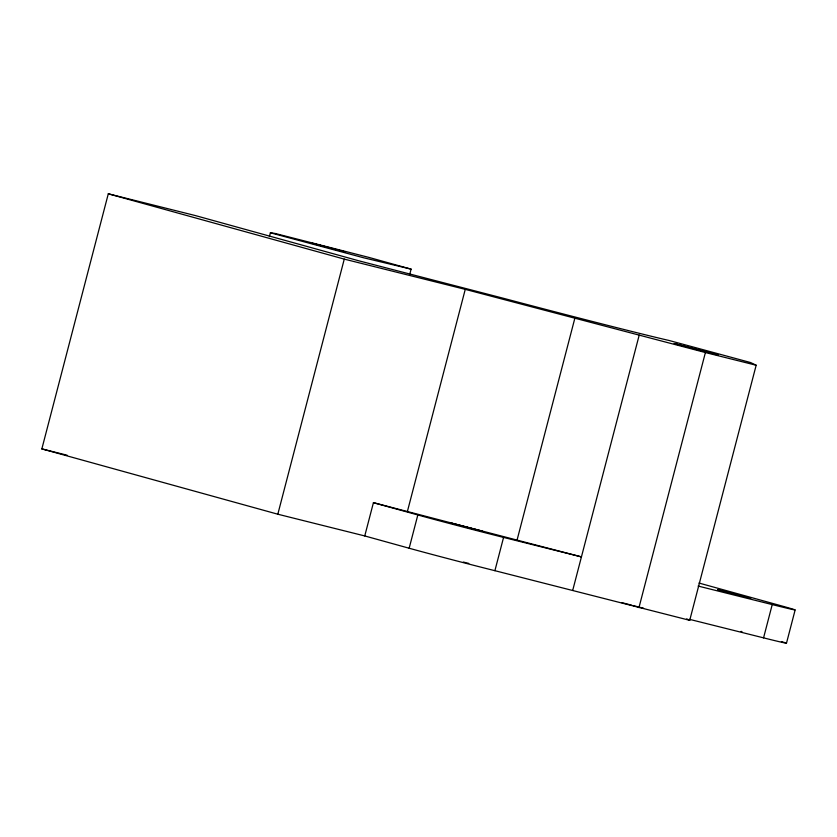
<?xml version="1.0" encoding="UTF-8"?>
<svg xmlns="http://www.w3.org/2000/svg" width="837" height="837" viewBox="0 0 837 837"><rect width="100%" height="100%" fill="white"/><g stroke="black" fill="none" stroke-linecap="round" stroke-linejoin="round"><path stroke-width="1.26" d="M41.85 448.894L108.297 193.797L195.241 215.538L358.592 260.746L503.801 298.38A131.817 1.611 14.6 0 0 669.077 340.481L750.611 362.557L756.167 365.235L689.719 620.332L494.897 570.688A63.037 0.774 14.6 0 1 409.157 548.235L364.754 535.942L277.821 514.211L41.85 448.894L67.086 455.202M269.399 236.568L270.382 232.791L275.206 233.481L369.127 257.472L411.103 269.137L409.785 274.18M277.821 514.211L344.269 259.114L108.297 193.797M364.754 535.942L373.428 502.671L581.443 556.887L503.571 537.417A63.037 0.774 14.6 0 1 417.83 514.964L373.428 502.671M407.473 511.187L465.257 289.361L705.403 352.544L756.167 365.235M409.157 548.235L417.83 514.964M494.897 570.688L503.571 537.417M517.109 539.886L574.893 318.07M572.77 590.158L639.217 335.062M638.955 607.641L705.403 352.544M689.458 619.328L763.564 637.857L772.227 604.586A63.037 0.774 14.6 0 0 781.821 605.967L698.989 583.044M786.487 643.193L795.15 609.911M411.103 269.137L363.624 257.775L270.382 232.791M740.986 631.433L741.938 631.569M344.269 259.114L465.257 289.361M698.131 586.057L772.227 604.586M466.502 562.841L468.772 563.416M639.855 607.306L643.569 608.237M463.374 562.056L465.372 562.558M633.044 605.559L638.61 606.992M631.893 605.256L621.64 602.577M686.696 618.878L689.719 620.332M784.102 642.366A63.037 0.774 14.6 0 1 763.564 637.857M781.381 641.56A63.037 0.774 14.6 0 1 783.306 642.125M449.354 522.623L482.133 531.202L449.354 522.623M312.986 243.452L312.17 243.295L345.388 251.968L312.986 243.452M675.511 343.829L674.13 343.536L718.219 355.087L675.511 343.829M718.659 589.928L717.623 589.719L750.695 598.382L718.659 589.928"/></g></svg>
